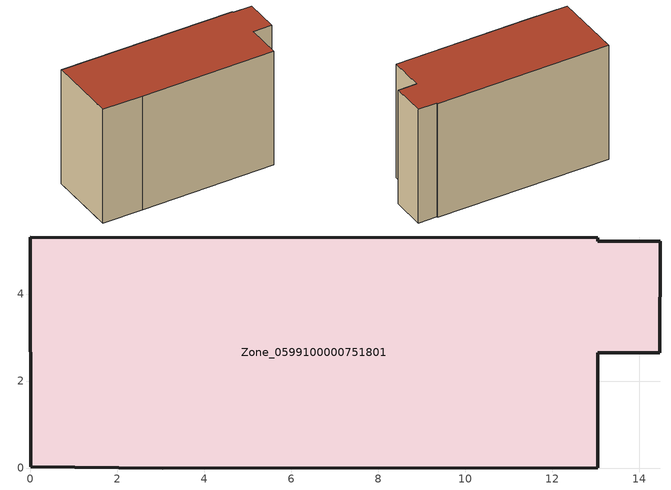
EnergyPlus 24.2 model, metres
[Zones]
Zone_0599100000751801
 floor ground (C_G): 13.05,5.22 14.48,5.21 14.47,2.65 13.05,2.66 13.05,0.01 3.05,0 0.01,0.03 0,5.31 13.05,5.29 z0
 wall outside (C_F): 0.01,0.03 3.05,0 13.05,0.01 13.05,2.66 14.47,2.65 14.48,5.21 13.05,5.22 13.05,5.29 0,5.31 0.01,0.03 z0:9.05
 roof outside (C_R): 14.48,5.21 13.05,5.22 13.05,5.29 0,5.31 0.01,0.03 3.05,0 13.05,0.01 13.05,2.66 14.47,2.65 z9.05
[BUILDING]
Pand.0599100000751801: North Axis=0; Terrain=City; Loads Convergence Tolerance Value=0.04; Temperature Convergence Tolerance Value=0.4; Solar Distribution=FullExterior; Maximum Number of Warmup Days=25; Minimum Number of Warmup Days=1
[Site:Location]
Rotterdam.The.Hague.AP_ZH_NLD Design_Conditions: Latitude=51.96; Longitude=4.45; Time Zone=1; Elevation=-4.5
[SITE:GROUNDTEMPERATURE:BUILDINGSURFACE]
18, 18, 18, 18, 18, 18, 18, 18, 18, 18, 18, 18
[MATERIAL] Thermal Absorptance=0.9; Solar Absorptance=0.7; Visible Absorptance=0.7
Name | Roughness | Thickness | Conductivity | Density | Specific Heat
G.TC.2006-2014 | MediumSmooth | 0.15 | 0.06 | 540 | 1210
F.TC.2006-2014 | Rough | 0.3 | 0.12 | 1920 | 840
R.TC.2006-2014 | MediumRough | 0.2 | 0.08 | 1500 | 1000
[CONSTRUCTION]
C_G: G.TC.2006-2014
C_F: F.TC.2006-2014
C_R: R.TC.2006-2014
[ZONE]
Zone_0599100000751801: Type=1; Multiplier=1; Ceiling Height=Autocalculate; Volume=Autocalculate; Floor Area=autocalculate; Part of Total Floor Area=Yes
[ZONEINFILTRATION:DESIGNFLOWRATE]
Infil_Zone_0599100000751801: Zone or ZoneList or Space or SpaceList=Zone_0599100000751801; Schedule=AlwaysOn; Design Flow Rate Calculation Method=Flow/Area; Flow Rate per Floor Area=0.0015; Constant Term Coefficient=1; Temperature Term Coefficient=0; Velocity Term Coefficient=0; Velocity Squared Term Coefficient=0
[HVACTEMPLATE:ZONE:IDEALLOADSAIRSYSTEM]
Zone_0599100000751801: Maximum Heating Supply Air Temperature=50; Minimum Cooling Supply Air Temperature=13; Maximum Heating Supply Air Humidity Ratio=0.0156; Minimum Cooling Supply Air Humidity Ratio=0.0077; Heating Limit=NoLimit; Cooling Limit=NoLimit; Dehumidification Control Type=ConstantSensibleHeatRatio; Cooling Sensible Heat Ratio=0.7; Dehumidification Setpoint=60; Humidification Control Type=None; Humidification Setpoint=30; Outdoor Air Method=None; Outdoor Air Flow Rate per Person=0.00944; Outdoor Air Flow Rate per Zone Floor Area=0; Outdoor Air Flow Rate per Zone=0; Demand Controlled Ventilation Type=None; Outdoor Air Economizer Type=NoEconomizer; Heat Recovery Type=None; Sensible Heat Recovery Effectiveness=0.7; Latent Heat Recovery Effectiveness=0.65
[ZONECONTROL:THERMOSTAT]
ThermostatControl_Zone_0599100000751801: Zone or ZoneList=Zone_0599100000751801; Control Type Schedule=DualSetpointControlType; Control 1=Thermostat_Zone_0599100000751801; Temperature Difference Between Cutout And Setpoint=0
[THERMOSTATSETPOINT:DUALSETPOINT]
Thermostat_Zone_0599100000751801: Heating Setpoint Temperature Schedule=HeatingSetpoint_Zone_0599100000751801; Cooling Setpoint Temperature Schedule=CoolingSetpoint_Zone_0599100000751801
[SCHEDULE:COMPACT]
HeatingSetpoint_Zone_0599100000751801: Through: 12/31, For: AllDays, Until: 24:00, 21
CoolingSetpoint_Zone_0599100000751801: Through: 12/31, For: AllDays, Until: 24:00, 24
DualSetpointControlType: Through: 12/31, For: AllDays, Until: 24:00, 4
AlwaysOn: Through: 12/31, For: AllDays, Until: 24:00, 1
